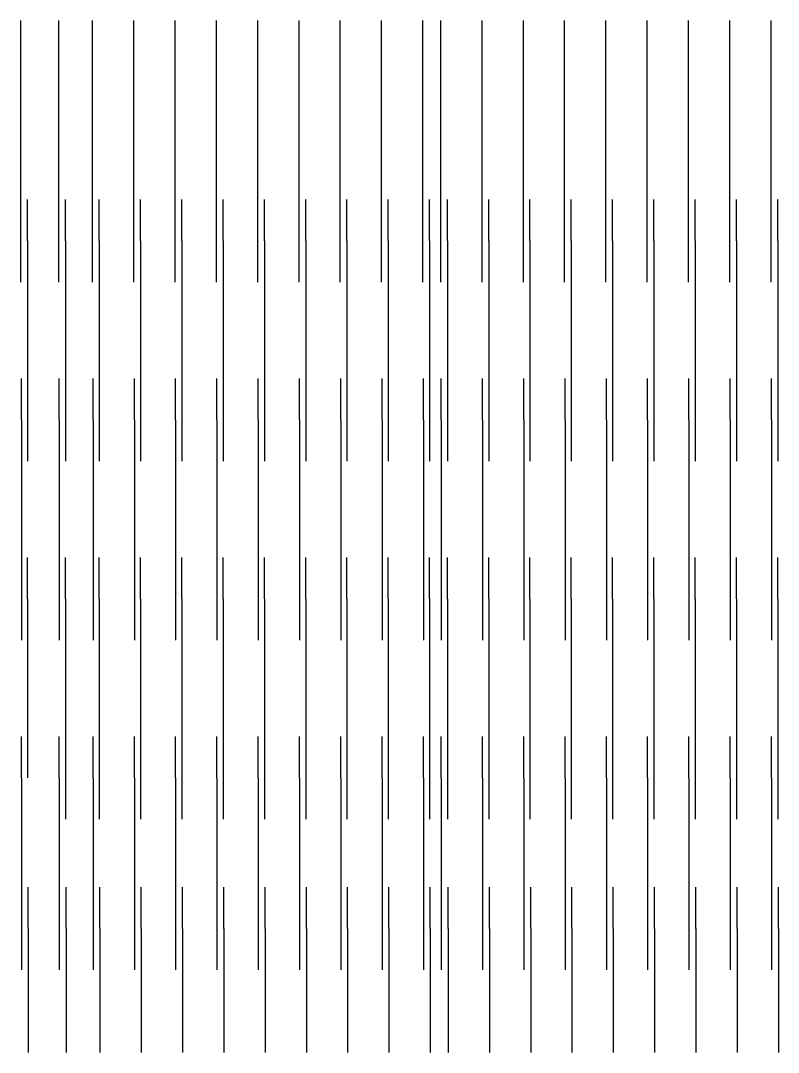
# Model space of a CAD drawing. Header units: millimetres. Extents: x -3518363 to 3223740, y -1530229 to 774657.
# Drawn here: x 2198268 to 2209282, y -252050 to -237060 of the extents above; entities that cross this region are included whole.
import ezdxf

# ---------------------------------------------------------------- set-up
doc = ezdxf.new("R2010")
doc.units = ezdxf.units.MM
doc.header["$LTSCALE"] = 15
doc.header["$MEASUREMENT"] = 0
doc.layers.add('svahovaní', color=7, linetype='CONTINUOUS', lineweight=15, true_color=0xe3331c)

msp = doc.modelspace()

# ---------------------------------------------------------------- linework, layer by layer
at = {"layer": 'svahovaní', "color": 0, "lineweight": 30, "ltscale": 5}
for p, q in [((2198268.376, -237060), (2198268.376, -240260)), ((2198818.376, -237060), (2198818.376, -240260)), ((2199310, -237060), (2199310, -240260)), ((2199910, -237060), (2199910, -240260)), ((2200510, -237060), (2200510, -240260)), ((2201110, -237060), (2201110, -240260)), ((2201710, -237060), (2201710, -240260)), ((2202310, -237060), (2202310, -240260)), ((2202910, -237060), (2202910, -240260)), ((2203510, -237060), (2203510, -240260)), ((2204110, -237060), (2204110, -240260)), ((2204370, -237060), (2204370, -240260)), ((2204970, -237060), (2204970, -240260)), ((2205570, -237060), (2205570, -240260)), ((2206170, -237060), (2206170, -240260)), ((2206770, -237060), (2206770, -240260)), ((2207370, -237060), (2207370, -240260)), ((2207970, -237060), (2207970, -240260)), ((2208570, -237060), (2208570, -240260)), ((2209170, -237060), (2209170, -240260)), ((2198370, -240260), (2198370, -239660)), ((2198920, -240260), (2198920, -239660)), ((2199411.624, -240260), (2199411.624, -239660)), ((2200011.624, -240260), (2200011.624, -239660)), ((2200611.624, -240260), (2200611.624, -239660)), ((2201211.624, -240260), (2201211.624, -239660)), ((2201811.624, -240260), (2201811.624, -239660)), ((2202411.624, -240260), (2202411.624, -239660)), ((2203011.624, -240260), (2203011.624, -239660)), ((2203611.624, -240260), (2203611.624, -239660)), ((2204211.624, -240260), (2204211.624, -239660)), ((2204471.624, -240260), (2204471.624, -239660)), ((2205071.624, -240260), (2205071.624, -239660)), ((2205671.624, -240260), (2205671.624, -239660)), ((2206271.624, -240260), (2206271.624, -239660)), ((2206871.624, -240260), (2206871.624, -239660)), ((2207471.624, -240260), (2207471.624, -239660)), ((2208071.624, -240260), (2208071.624, -239660)), ((2208671.624, -240260), (2208671.624, -239660)), ((2209271.624, -240260), (2209271.624, -239660)), ((2198268.376, -240260), (2198268.376, -240860)), ((2198370, -240260), (2198370, -242860)), ((2198818.376, -240260), (2198818.376, -240860)), ((2198920, -240260), (2198920, -242860)), ((2199310, -240260), (2199310, -240860)), ((2199411.624, -240260), (2199411.624, -242860)), ((2199910, -240260), (2199910, -240860)), ((2200011.624, -240260), (2200011.624, -242860)), ((2200510, -240260), (2200510, -240860)), ((2200611.624, -240260), (2200611.624, -242860)), ((2201110, -240260), (2201110, -240860)), ((2201211.624, -240260), (2201211.624, -242860)), ((2201710, -240260), (2201710, -240860)), ((2201811.624, -240260), (2201811.624, -242860)), ((2202310, -240260), (2202310, -240860)), ((2202411.624, -240260), (2202411.624, -242860)), ((2202910, -240260), (2202910, -240860)), ((2203011.624, -240260), (2203011.624, -242860)), ((2203510, -240260), (2203510, -240860)), ((2203611.624, -240260), (2203611.624, -242860)), ((2204110, -240260), (2204110, -240860)), ((2204211.624, -240260), (2204211.624, -242860)), ((2204370, -240260), (2204370, -240860)), ((2204471.624, -240260), (2204471.624, -242860)), ((2204970, -240260), (2204970, -240860)), ((2205071.624, -240260), (2205071.624, -242860)), ((2205570, -240260), (2205570, -240860)), ((2205671.624, -240260), (2205671.624, -242860)), ((2206170, -240260), (2206170, -240860)), ((2206271.624, -240260), (2206271.624, -242860)), ((2206770, -240260), (2206770, -240860)), ((2206871.624, -240260), (2206871.624, -242860)), ((2207370, -240260), (2207370, -240860)), ((2207471.624, -240260), (2207471.624, -242860)), ((2207970, -240260), (2207970, -240860)), ((2208071.624, -240260), (2208071.624, -242860)), ((2208570, -240260), (2208570, -240860)), ((2208671.624, -240260), (2208671.624, -242860)), ((2209170, -240260), (2209170, -240860)), ((2209271.624, -240260), (2209271.624, -242860)), ((2198280, -242860), (2198280, -242260)), ((2198830, -242860), (2198830, -242260)), ((2199321.624, -242860), (2199321.624, -242260)), ((2199921.624, -242860), (2199921.624, -242260)), ((2200521.624, -242860), (2200521.624, -242260)), ((2201121.624, -242860), (2201121.624, -242260)), ((2201721.624, -242860), (2201721.624, -242260)), ((2202321.624, -242860), (2202321.624, -242260)), ((2202921.624, -242860), (2202921.624, -242260)), ((2203521.624, -242860), (2203521.624, -242260)), ((2204121.624, -242860), (2204121.624, -242260)), ((2204381.624, -242860), (2204381.624, -242260)), ((2204981.624, -242860), (2204981.624, -242260)), ((2205581.624, -242860), (2205581.624, -242260)), ((2206181.624, -242860), (2206181.624, -242260)), ((2206781.624, -242860), (2206781.624, -242260)), ((2207381.624, -242860), (2207381.624, -242260)), ((2207981.624, -242860), (2207981.624, -242260)), ((2208581.624, -242860), (2208581.624, -242260)), ((2209181.624, -242860), (2209181.624, -242260)), ((2198280, -242860), (2198280, -245460)), ((2198370, -242860), (2198370, -243460)), ((2198830, -242860), (2198830, -245460)), ((2198920, -242860), (2198920, -243460)), ((2199321.624, -242860), (2199321.624, -245460)), ((2199411.624, -242860), (2199411.624, -243460)), ((2199921.624, -242860), (2199921.624, -245460)), ((2200011.624, -242860), (2200011.624, -243460)), ((2200521.624, -242860), (2200521.624, -245460)), ((2200611.624, -242860), (2200611.624, -243460)), ((2201121.624, -242860), (2201121.624, -245460)), ((2201211.624, -242860), (2201211.624, -243460)), ((2201721.624, -242860), (2201721.624, -245460)), ((2201811.624, -242860), (2201811.624, -243460)), ((2202321.624, -242860), (2202321.624, -245460)), ((2202411.624, -242860), (2202411.624, -243460)), ((2202921.624, -242860), (2202921.624, -245460)), ((2203011.624, -242860), (2203011.624, -243460)), ((2203521.624, -242860), (2203521.624, -245460)), ((2203611.624, -242860), (2203611.624, -243460)), ((2204121.624, -242860), (2204121.624, -245460)), ((2204211.624, -242860), (2204211.624, -243460)), ((2204381.624, -242860), (2204381.624, -245460)), ((2204471.624, -242860), (2204471.624, -243460)), ((2204981.624, -242860), (2204981.624, -245460)), ((2205071.624, -242860), (2205071.624, -243460)), ((2205581.624, -242860), (2205581.624, -245460)), ((2205671.624, -242860), (2205671.624, -243460)), ((2206181.624, -242860), (2206181.624, -245460)), ((2206271.624, -242860), (2206271.624, -243460)), ((2206781.624, -242860), (2206781.624, -245460)), ((2206871.624, -242860), (2206871.624, -243460)), ((2207381.624, -242860), (2207381.624, -245460)), ((2207471.624, -242860), (2207471.624, -243460)), ((2207981.624, -242860), (2207981.624, -245460)), ((2208071.624, -242860), (2208071.624, -243460)), ((2208581.624, -242860), (2208581.624, -245460)), ((2208671.624, -242860), (2208671.624, -243460)), ((2209181.624, -242860), (2209181.624, -245460)), ((2209271.624, -242860), (2209271.624, -243460)), ((2198370, -245460), (2198370, -244860)), ((2198920, -245460), (2198920, -244860)), ((2199411.624, -245460), (2199411.624, -244860)), ((2200011.624, -245460), (2200011.624, -244860)), ((2200611.624, -245460), (2200611.624, -244860)), ((2201211.624, -245460), (2201211.624, -244860)), ((2201811.624, -245460), (2201811.624, -244860)), ((2202411.624, -245460), (2202411.624, -244860)), ((2203011.624, -245460), (2203011.624, -244860)), ((2203611.624, -245460), (2203611.624, -244860)), ((2204211.624, -245460), (2204211.624, -244860)), ((2204471.624, -245460), (2204471.624, -244860)), ((2205071.624, -245460), (2205071.624, -244860)), ((2205671.624, -245460), (2205671.624, -244860)), ((2206271.624, -245460), (2206271.624, -244860)), ((2206871.624, -245460), (2206871.624, -244860)), ((2207471.624, -245460), (2207471.624, -244860)), ((2208071.624, -245460), (2208071.624, -244860)), ((2208671.624, -245460), (2208671.624, -244860)), ((2209271.624, -245460), (2209271.624, -244860)), ((2198280, -245460), (2198280, -246060)), ((2198370, -245460), (2198370, -248060)), ((2198830, -245460), (2198830, -246060)), ((2198920, -245460), (2198920, -248060)), ((2199321.624, -245460), (2199321.624, -246060)), ((2199411.624, -245460), (2199411.624, -248060)), ((2199921.624, -245460), (2199921.624, -246060)), ((2200011.624, -245460), (2200011.624, -248060)), ((2200521.624, -245460), (2200521.624, -246060)), ((2200611.624, -245460), (2200611.624, -248060)), ((2201121.624, -245460), (2201121.624, -246060)), ((2201211.624, -245460), (2201211.624, -248060)), ((2201721.624, -245460), (2201721.624, -246060)), ((2201811.624, -245460), (2201811.624, -248060)), ((2202321.624, -245460), (2202321.624, -246060)), ((2202411.624, -245460), (2202411.624, -248060)), ((2202921.624, -245460), (2202921.624, -246060)), ((2203011.624, -245460), (2203011.624, -248060)), ((2203521.624, -245460), (2203521.624, -246060)), ((2203611.624, -245460), (2203611.624, -248060)), ((2204121.624, -245460), (2204121.624, -246060)), ((2204211.624, -245460), (2204211.624, -248060)), ((2204381.624, -245460), (2204381.624, -246060)), ((2204471.624, -245460), (2204471.624, -248060)), ((2204981.624, -245460), (2204981.624, -246060)), ((2205071.624, -245460), (2205071.624, -248060)), ((2205581.624, -245460), (2205581.624, -246060)), ((2205671.624, -245460), (2205671.624, -248060)), ((2206181.624, -245460), (2206181.624, -246060)), ((2206271.624, -245460), (2206271.624, -248060)), ((2206781.624, -245460), (2206781.624, -246060)), ((2206871.624, -245460), (2206871.624, -248060)), ((2207381.624, -245460), (2207381.624, -246060)), ((2207471.624, -245460), (2207471.624, -248060)), ((2207981.624, -245460), (2207981.624, -246060)), ((2208071.624, -245460), (2208071.624, -248060)), ((2208581.624, -245460), (2208581.624, -246060)), ((2208671.624, -245460), (2208671.624, -248060)), ((2209181.624, -245460), (2209181.624, -246060)), ((2209271.624, -245460), (2209271.624, -248060)), ((2198280, -248060), (2198280, -247460)), ((2198830, -248060), (2198830, -247460)), ((2199321.624, -248060), (2199321.624, -247460)), ((2199921.624, -248060), (2199921.624, -247460)), ((2200521.624, -248060), (2200521.624, -247460)), ((2201121.624, -248060), (2201121.624, -247460)), ((2201721.624, -248060), (2201721.624, -247460)), ((2202321.624, -248060), (2202321.624, -247460)), ((2202921.624, -248060), (2202921.624, -247460)), ((2203521.624, -248060), (2203521.624, -247460)), ((2204121.624, -248060), (2204121.624, -247460)), ((2204381.624, -248060), (2204381.624, -247460)), ((2204981.624, -248060), (2204981.624, -247460)), ((2205581.624, -248060), (2205581.624, -247460)), ((2206181.624, -248060), (2206181.624, -247460)), ((2206781.624, -248060), (2206781.624, -247460)), ((2207381.624, -248060), (2207381.624, -247460)), ((2207981.624, -248060), (2207981.624, -247460)), ((2208581.624, -248060), (2208581.624, -247460)), ((2209181.624, -248060), (2209181.624, -247460)), ((2198280, -248060), (2198280, -250250)), ((2198830, -248060), (2198830, -250250)), ((2198920, -248060), (2198920, -248660)), ((2199321.624, -248060), (2199321.624, -250250)), ((2199411.624, -248060), (2199411.624, -248660)), ((2199921.624, -248060), (2199921.624, -250250)), ((2200011.624, -248060), (2200011.624, -248660)), ((2200521.624, -248060), (2200521.624, -250250)), ((2200611.624, -248060), (2200611.624, -248660)), ((2201121.624, -248060), (2201121.624, -250250)), ((2201211.624, -248060), (2201211.624, -248660)), ((2201721.624, -248060), (2201721.624, -250250)), ((2201811.624, -248060), (2201811.624, -248660)), ((2202321.624, -248060), (2202321.624, -250250)), ((2202411.624, -248060), (2202411.624, -248660)), ((2202921.624, -248060), (2202921.624, -250250)), ((2203011.624, -248060), (2203011.624, -248660)), ((2203521.624, -248060), (2203521.624, -250250)), ((2203611.624, -248060), (2203611.624, -248660)), ((2204121.624, -248060), (2204121.624, -250250)), ((2204211.624, -248060), (2204211.624, -248660)), ((2204381.624, -248060), (2204381.624, -250250)), ((2204471.624, -248060), (2204471.624, -248660)), ((2204981.624, -248060), (2204981.624, -250250)), ((2205071.624, -248060), (2205071.624, -248660)), ((2205581.624, -248060), (2205581.624, -250250)), ((2205671.624, -248060), (2205671.624, -248660)), ((2206181.624, -248060), (2206181.624, -250250)), ((2206271.624, -248060), (2206271.624, -248660)), ((2206781.624, -248060), (2206781.624, -250250)), ((2206871.624, -248060), (2206871.624, -248660)), ((2207381.624, -248060), (2207381.624, -250250)), ((2207471.624, -248060), (2207471.624, -248660)), ((2207981.624, -248060), (2207981.624, -250250)), ((2208071.624, -248060), (2208071.624, -248660)), ((2208581.624, -248060), (2208581.624, -250250)), ((2208671.624, -248060), (2208671.624, -248660)), ((2209181.624, -248060), (2209181.624, -250250)), ((2209271.624, -248060), (2209271.624, -248660)), ((2198380, -250250), (2198380, -249650)), ((2198930, -250250), (2198930, -249650)), ((2199421.624, -250250), (2199421.624, -249650)), ((2200021.624, -250250), (2200021.624, -249650)), ((2200621.624, -250250), (2200621.624, -249650)), ((2201221.624, -250250), (2201221.624, -249650)), ((2201821.624, -250250), (2201821.624, -249650)), ((2202421.624, -250250), (2202421.624, -249650)), ((2203021.624, -250250), (2203021.624, -249650)), ((2203621.624, -250250), (2203621.624, -249650)), ((2204221.624, -250250), (2204221.624, -249650)), ((2204481.624, -250250), (2204481.624, -249650)), ((2205081.624, -250250), (2205081.624, -249650)), ((2205681.624, -250250), (2205681.624, -249650)), ((2206281.624, -250250), (2206281.624, -249650)), ((2206881.624, -250250), (2206881.624, -249650)), ((2207481.624, -250250), (2207481.624, -249650)), ((2208081.624, -250250), (2208081.624, -249650)), ((2208681.624, -250250), (2208681.624, -249650)), ((2209281.624, -250250), (2209281.624, -249650)), ((2198280, -250250), (2198280, -250850)), ((2198380, -250250), (2198380, -252050)), ((2198830, -250250), (2198830, -250850)), ((2198930, -250250), (2198930, -252050)), ((2199321.624, -250250), (2199321.624, -250850)), ((2199421.624, -250250), (2199421.624, -252050)), ((2199921.624, -250250), (2199921.624, -250850)), ((2200021.624, -250250), (2200021.624, -252050)), ((2200521.624, -250250), (2200521.624, -250850)), ((2200621.624, -250250), (2200621.624, -252050)), ((2201121.624, -250250), (2201121.624, -250850)), ((2201221.624, -250250), (2201221.624, -252050)), ((2201721.624, -250250), (2201721.624, -250850)), ((2201821.624, -250250), (2201821.624, -252050)), ((2202321.624, -250250), (2202321.624, -250850)), ((2202421.624, -250250), (2202421.624, -252050)), ((2202921.624, -250250), (2202921.624, -250850)), ((2203021.624, -250250), (2203021.624, -252050)), ((2203521.624, -250250), (2203521.624, -250850)), ((2203621.624, -250250), (2203621.624, -252050)), ((2204121.624, -250250), (2204121.624, -250850)), ((2204221.624, -250250), (2204221.624, -252050)), ((2204381.624, -250250), (2204381.624, -250850)), ((2204481.624, -250250), (2204481.624, -252050)), ((2204981.624, -250250), (2204981.624, -250850)), ((2205081.624, -250250), (2205081.624, -252050)), ((2205581.624, -250250), (2205581.624, -250850)), ((2205681.624, -250250), (2205681.624, -252050)), ((2206181.624, -250250), (2206181.624, -250850)), ((2206281.624, -250250), (2206281.624, -252050)), ((2206781.624, -250250), (2206781.624, -250850)), ((2206881.624, -250250), (2206881.624, -252050)), ((2207381.624, -250250), (2207381.624, -250850)), ((2207481.624, -250250), (2207481.624, -252050)), ((2207981.624, -250250), (2207981.624, -250850)), ((2208081.624, -250250), (2208081.624, -252050)), ((2208581.624, -250250), (2208581.624, -250850)), ((2208681.624, -250250), (2208681.624, -252050)), ((2209181.624, -250250), (2209181.624, -250850)), ((2209281.624, -250250), (2209281.624, -252050))]:
    msp.add_line(p, q, dxfattribs=at)

doc.saveas('drawing.dxf')
